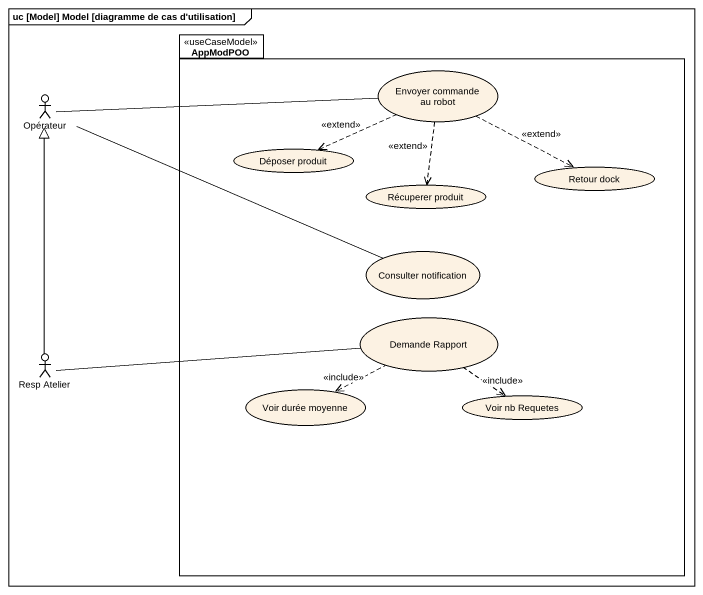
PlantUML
@startuml
mainframe uc [Model] Model [diagramme de cas d'utilisation]
package AppModPOO <<useCaseModel>> {
  usecase "Envoyer commande au robot" as Envoyer_commande_au_robot
  usecase "Déposer produit" as Déposer_produit
  usecase "Retour dock" as Retour_dock
  usecase "Récuperer produit" as Récuperer_produit
  usecase "Consulter notification" as Consulter_notification
  usecase "Demande Rapport" as Demande_Rapport
  usecase "Voir durée moyenne" as Voir_durée_moyenne
  usecase "Voir nb Requetes" as Voir_nb_Requetes
}
actor Opérateur
actor "Resp Atelier" as Resp_Atelier
Opérateur -right- Envoyer_commande_au_robot
Opérateur -right- Consulter_notification
Envoyer_commande_au_robot .left.> Déposer_produit : <<extend>>
Envoyer_commande_au_robot .right.> Retour_dock : <<extend>>
Envoyer_commande_au_robot ..> Récuperer_produit : <<extend>>
Demande_Rapport .left.> Voir_durée_moyenne : <<include>>
Demande_Rapport ..> Voir_nb_Requetes : <<include>>
Resp_Atelier -up-|> Opérateur
Resp_Atelier -right- Demande_Rapport
@enduml
